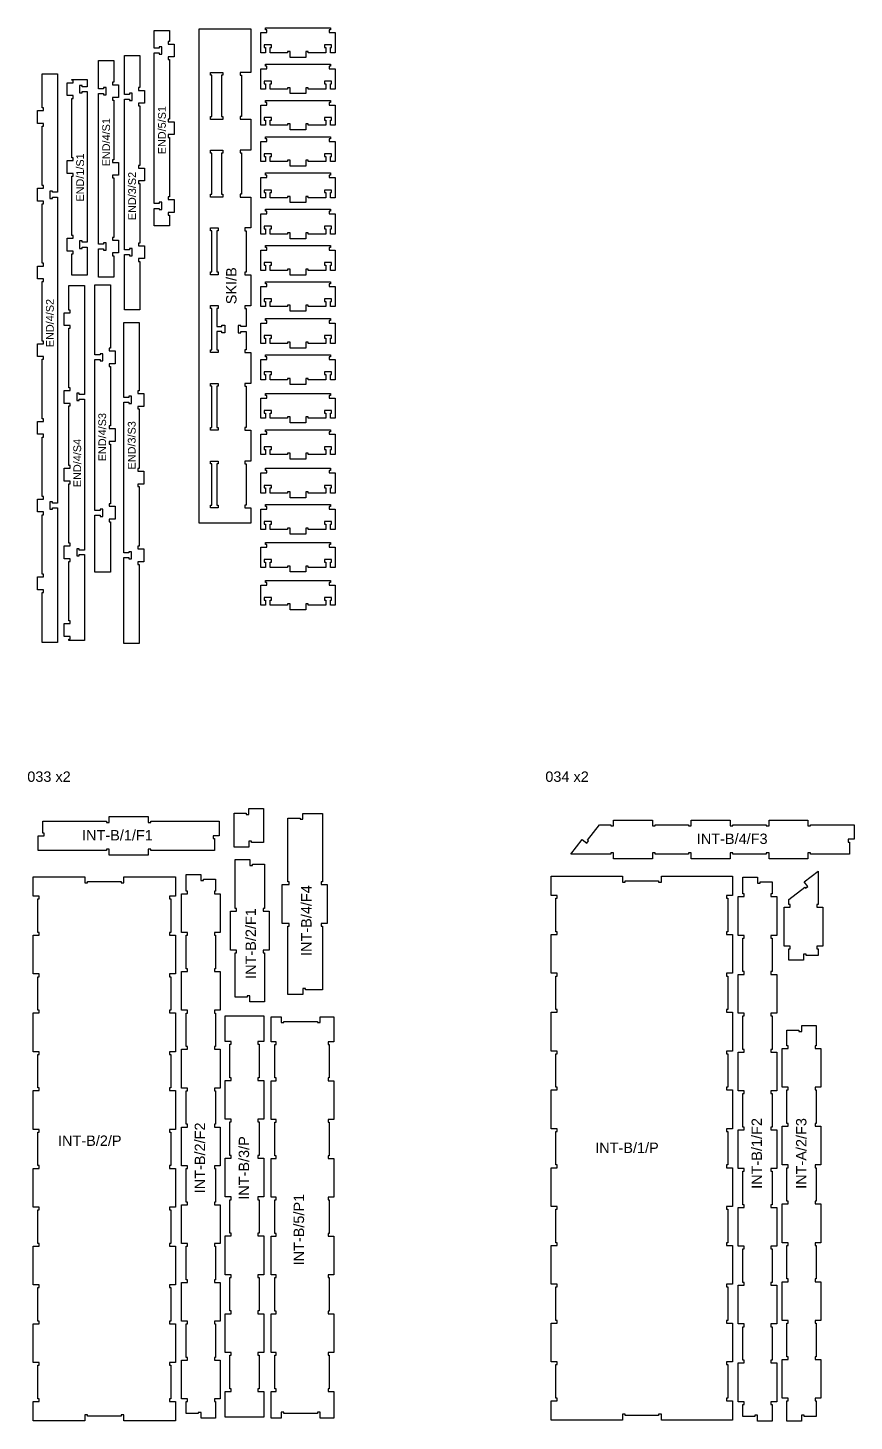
# Model space of a CAD drawing. Header units: millimetres. Extents: x -4719 to 10560, y -11118 to 9307.
# Drawn here: x 7354 to 10544, y -8094 to -2715 of the extents above; entities that cross this region are included whole.
import ezdxf

# ---------------------------------------------------------------- set-up
doc = ezdxf.new("R2010")
doc.units = ezdxf.units.MM
doc.header["$MEASUREMENT"] = 0
for name, color, linetype, true_color in [('0_SHEET_BIRCHPLY_2440X1220', 1, 'Continuous', 0xff0000), ('1_ANYTOOL_1MMDEEP_INSIDE', 2, 'Continuous', 0xffff00), ('3_ANYTOOL_CUTTHROUGH_INSID', 4, 'Continuous', 0x00ffff), ('6_ANYTOOL_CUTTHROUGH_OUTSI', 5, 'Continuous', 0x0000ff)]:
    doc.layers.add(name, color=color, linetype=linetype, true_color=true_color)
doc.styles.add('textstyle159', font='standard')
doc.styles.add('textstyle160', font='standard')
doc.styles.add('textstyle161', font='standard')
doc.styles.add('textstyle162', font='standard')
doc.styles.add('textstyle163', font='standard')
doc.styles.add('textstyle164', font='standard')
doc.styles.add('textstyle165', font='standard')
doc.styles.add('textstyle166', font='standard')
doc.styles.add('textstyle167', font='standard')
doc.styles.add('textstyle190', font='standard')
doc.styles.add('textstyle191', font='standard')
doc.styles.add('textstyle192', font='standard')
doc.styles.add('textstyle193', font='standard')
doc.styles.add('textstyle194', font='standard')
doc.styles.add('textstyle195', font='standard')
doc.styles.add('textstyle196', font='standard')
doc.styles.add('textstyle197', font='standard')
doc.styles.add('textstyle198', font='standard')
doc.styles.add('textstyle199', font='standard')
doc.styles.add('textstyle200', font='standard')
doc.styles.add('textstyle58', font='standard')
doc.styles.add('textstyle59', font='standard')

msp = doc.modelspace()

# ---------------------------------------------------------------- linework, layer by layer
at = {"layer": '3_ANYTOOL_CUTTHROUGH_INSID'}
for points in [[(8059.6, -3068.6), (8059.6, -3057.6), (8064.6, -3057.6), (8064.6, -2898.6), (8059.6, -2898.6), (8059.6, -2887.6), (8106.6, -2887.6), (8106.6, -2898.6), (8101.6, -2898.6), (8101.6, -3057.6), (8106.6, -3057.6), (8106.6, -3068.6)], [(8059.6, -3368.6), (8059.6, -3357.6), (8064.6, -3357.6), (8064.6, -3198.6), (8059.6, -3198.6), (8059.6, -3187.6), (8106.6, -3187.6), (8106.6, -3198.6), (8101.6, -3198.6), (8101.6, -3357.6), (8106.6, -3357.6), (8106.6, -3368.6)], [(8059.6, -3668.6), (8059.6, -3657.6), (8064.6, -3657.6), (8064.6, -3498.6), (8059.6, -3498.6), (8059.6, -3487.6), (8088.6, -3487.6), (8088.6, -3498.6), (8083.6, -3498.6), (8083.6, -3657.6), (8088.6, -3657.6), (8088.6, -3668.6)], [(8059.6, -3798.6), (8059.6, -3787.6), (8088.6, -3787.6), (8088.6, -3798.6), (8083.6, -3798.6), (8083.6, -3868.6), (8103.6, -3868.6), (8103.6, -3863.6), (8114.6, -3863.6), (8114.6, -3892.6), (8103.6, -3892.6), (8103.6, -3887.6), (8083.6, -3887.6), (8083.6, -3957.6), (8088.6, -3957.6), (8088.6, -3968.6), (8059.6, -3968.6), (8059.6, -3957.6), (8064.6, -3957.6), (8064.6, -3798.6)], [(8059.6, -4087.6), (8088.6, -4087.6), (8088.6, -4098.6), (8083.6, -4098.6), (8083.6, -4257.6), (8088.6, -4257.6), (8088.6, -4268.6), (8059.6, -4268.6), (8059.6, -4257.6), (8064.6, -4257.6), (8064.6, -4098.6), (8059.6, -4098.6)], [(8059.6, -4387.6), (8088.6, -4387.6), (8088.6, -4398.6), (8083.6, -4398.6), (8083.6, -4557.6), (8088.6, -4557.6), (8088.6, -4568.6), (8059.6, -4568.6), (8059.6, -4557.6), (8064.6, -4557.6), (8064.6, -4398.6), (8059.6, -4398.6)]]:
    msp.add_lwpolyline(points, close=True, dxfattribs=at)
at = {"layer": '6_ANYTOOL_CUTTHROUGH_OUTSI'}
for points in [[(7841.9, -3480.2), (7841.9, -3412.1), (7861.4, -3412.1), (7861.4, -3417.1), (7871.9, -3417.1), (7871.9, -3388.6), (7861.4, -3388.6), (7861.4, -3393.6), (7841.9, -3393.6), (7841.9, -2812.1), (7861.4, -2812.1), (7861.4, -2817.1), (7871.9, -2817.1), (7871.9, -2788.6), (7861.4, -2788.6), (7861.4, -2793.6), (7841.9, -2793.6), (7841.9, -2725.4), (7901.4, -2725.4), (7901.4, -2767.6), (7896.4, -2767.6), (7896.4, -2778.1), (7919.4, -2778.1), (7919.4, -2827.6), (7896.4, -2827.6), (7896.4, -2838.1), (7901.4, -2838.1), (7901.4, -3067.6), (7896.4, -3067.6), (7896.4, -3078.1), (7919.4, -3078.1), (7919.4, -3127.6), (7896.4, -3127.6), (7896.4, -3138.1), (7901.4, -3138.1), (7901.4, -3367.6), (7896.4, -3367.6), (7896.4, -3378.1), (7919.4, -3378.1), (7919.4, -3427.6), (7896.4, -3427.6), (7896.4, -3438.1), (7901.4, -3438.1), (7901.4, -3480.2)], [(8015.4, -2719.3), (8214.9, -2719.3), (8214.9, -2887.8), (8173.9, -2887.8), (8173.9, -2898.3), (8178.9, -2898.3), (8178.9, -3057.8), (8173.9, -3057.8), (8173.9, -3068.3), (8214.9, -3068.3), (8214.9, -3187.8), (8173.9, -3187.8), (8173.9, -3198.3), (8178.9, -3198.3), (8178.9, -3357.8), (8173.9, -3357.8), (8173.9, -3368.3), (8214.9, -3368.3), (8214.9, -3487.8), (8191.9, -3487.8), (8191.9, -3498.3), (8196.9, -3498.3), (8196.9, -3657.8), (8191.9, -3657.8), (8191.9, -3668.3), (8214.9, -3668.3), (8214.9, -3787.8), (8191.9, -3787.8), (8191.9, -3798.3), (8196.9, -3798.3), (8196.9, -3868.8), (8176.4, -3868.8), (8176.4, -3863.8), (8165.9, -3863.8), (8165.9, -3892.3), (8176.4, -3892.3), (8176.4, -3887.3), (8196.9, -3887.3), (8196.9, -3957.8), (8191.9, -3957.8), (8191.9, -3968.3), (8214.9, -3968.3), (8214.9, -4087.8), (8191.9, -4087.8), (8191.9, -4098.3), (8196.9, -4098.3), (8196.9, -4257.8), (8191.9, -4257.8), (8191.9, -4268.3), (8214.9, -4268.3), (8214.9, -4387.8), (8191.9, -4387.8), (8191.9, -4398.3), (8196.9, -4398.3), (8196.9, -4557.8), (8191.9, -4557.8), (8191.9, -4568.3), (8214.9, -4568.3), (8214.9, -4627.8), (8015.4, -4627.8)], [(8253.9, -2811.4), (8253.9, -2733.4), (8276.9, -2733.4), (8276.9, -2723.4), (8271.9, -2723.4), (8271.9, -2715.4), (8521.9, -2715.4), (8521.9, -2723.4), (8516.9, -2723.4), (8516.9, -2733.4), (8539.9, -2733.4), (8539.9, -2811.4), (8521.9, -2811.4), (8521.9, -2791.4), (8526.9, -2791.4), (8526.9, -2781.4), (8498.9, -2781.4), (8498.9, -2791.4), (8503.9, -2791.4), (8503.9, -2811.4), (8436.9, -2811.4), (8436.9, -2806.4), (8426.9, -2806.4), (8426.9, -2829.4), (8366.9, -2829.4), (8366.9, -2806.4), (8356.9, -2806.4), (8356.9, -2811.4), (8289.9, -2811.4), (8289.9, -2791.4), (8294.9, -2791.4), (8294.9, -2781.4), (8266.9, -2781.4), (8266.9, -2791.4), (8271.9, -2791.4), (8271.9, -2811.4)], [(7686, -3677.2), (7626.5, -3677.2), (7626.5, -3568.9), (7646, -3568.9), (7646, -3573.9), (7656.5, -3573.9), (7656.5, -3545.4), (7646, -3545.4), (7646, -3550.4), (7626.5, -3550.4), (7626.5, -2968.9), (7646, -2968.9), (7646, -2973.9), (7656.5, -2973.9), (7656.5, -2945.4), (7646, -2945.4), (7646, -2950.4), (7626.5, -2950.4), (7626.5, -2842), (7686, -2842), (7686, -2924.4), (7681, -2924.4), (7681, -2934.9), (7704, -2934.9), (7704, -2984.4), (7681, -2984.4), (7681, -2994.9), (7686, -2994.9), (7686, -3224.4), (7681, -3224.4), (7681, -3234.9), (7704, -3234.9), (7704, -3284.4), (7681, -3284.4), (7681, -3294.9), (7686, -3294.9), (7686, -3524.4), (7681, -3524.4), (7681, -3534.9), (7704, -3534.9), (7704, -3584.4), (7681, -3584.4), (7681, -3594.9), (7686, -3594.9)], [(7786.2, -3803.2), (7726.7, -3803.2), (7726.7, -3590.7), (7746.2, -3590.7), (7746.2, -3595.7), (7756.7, -3595.7), (7756.7, -3567.2), (7746.2, -3567.2), (7746.2, -3572.2), (7726.7, -3572.2), (7726.7, -2990.7), (7746.2, -2990.7), (7746.2, -2995.7), (7756.7, -2995.7), (7756.7, -2967.2), (7746.2, -2967.2), (7746.2, -2972.2), (7726.7, -2972.2), (7726.7, -2821.8), (7786.2, -2821.8), (7786.2, -2946.2), (7781.2, -2946.2), (7781.2, -2956.7), (7804.2, -2956.7), (7804.2, -3006.2), (7781.2, -3006.2), (7781.2, -3016.7), (7786.2, -3016.7), (7786.2, -3246.2), (7781.2, -3246.2), (7781.2, -3256.7), (7804.2, -3256.7), (7804.2, -3306.2), (7781.2, -3306.2), (7781.2, -3316.7), (7786.2, -3316.7), (7786.2, -3546.2), (7781.2, -3546.2), (7781.2, -3556.7), (7804.2, -3556.7), (7804.2, -3606.2), (7781.2, -3606.2), (7781.2, -3616.7), (7786.2, -3616.7)], [(7468.4, -4550.2), (7448.9, -4550.2), (7448.9, -4545.2), (7438.4, -4545.2), (7438.4, -4573.7), (7448.9, -4573.7), (7448.9, -4568.7), (7468.4, -4568.7), (7468.4, -5088.2), (7408.9, -5088.2), (7408.9, -4894.7), (7413.9, -4894.7), (7413.9, -4884.2), (7390.9, -4884.2), (7390.9, -4834.7), (7413.9, -4834.7), (7413.9, -4824.2), (7408.9, -4824.2), (7408.9, -4594.7), (7413.9, -4594.7), (7413.9, -4584.2), (7390.9, -4584.2), (7390.9, -4534.7), (7413.9, -4534.7), (7413.9, -4524.2), (7408.9, -4524.2), (7408.9, -4294.7), (7413.9, -4294.7), (7413.9, -4284.2), (7390.9, -4284.2), (7390.9, -4234.7), (7413.9, -4234.7), (7413.9, -4224.2), (7408.9, -4224.2), (7408.9, -3994.7), (7413.9, -3994.7), (7413.9, -3984.2), (7390.9, -3984.2), (7390.9, -3934.7), (7413.9, -3934.7), (7413.9, -3924.2), (7408.9, -3924.2), (7408.9, -3694.7), (7413.9, -3694.7), (7413.9, -3684.2), (7390.9, -3684.2), (7390.9, -3634.7), (7413.9, -3634.7), (7413.9, -3624.2), (7408.9, -3624.2), (7408.9, -3394.7), (7413.9, -3394.7), (7413.9, -3384.2), (7390.9, -3384.2), (7390.9, -3334.7), (7413.9, -3334.7), (7413.9, -3324.2), (7408.9, -3324.2), (7408.9, -3094.7), (7413.9, -3094.7), (7413.9, -3084.2), (7390.9, -3084.2), (7390.9, -3034.7), (7413.9, -3034.7), (7413.9, -3024.2), (7408.9, -3024.2), (7408.9, -2892.9), (7468.4, -2892.9), (7468.4, -3350.2), (7448.9, -3350.2), (7448.9, -3345.2), (7438.4, -3345.2), (7438.4, -3373.7), (7448.9, -3373.7), (7448.9, -3368.7), (7468.4, -3368.7)], [(8253.9, -2951.4), (8253.9, -2873.4), (8276.9, -2873.4), (8276.9, -2863.4), (8271.9, -2863.4), (8271.9, -2855.4), (8521.9, -2855.4), (8521.9, -2863.4), (8516.9, -2863.4), (8516.9, -2873.4), (8539.9, -2873.4), (8539.9, -2951.4), (8521.9, -2951.4), (8521.9, -2931.4), (8526.9, -2931.4), (8526.9, -2921.4), (8498.9, -2921.4), (8498.9, -2931.4), (8503.9, -2931.4), (8503.9, -2951.4), (8436.9, -2951.4), (8436.9, -2946.4), (8426.9, -2946.4), (8426.9, -2969.4), (8366.9, -2969.4), (8366.9, -2946.4), (8356.9, -2946.4), (8356.9, -2951.4), (8289.9, -2951.4), (8289.9, -2931.4), (8294.9, -2931.4), (8294.9, -2921.4), (8266.9, -2921.4), (8266.9, -2931.4), (8271.9, -2931.4), (8271.9, -2951.4)], [(7583.7, -3669.9), (7524.2, -3669.9), (7524.2, -3587.5), (7529.2, -3587.5), (7529.2, -3577), (7506.2, -3577), (7506.2, -3527.5), (7529.2, -3527.5), (7529.2, -3517), (7524.2, -3517), (7524.2, -3287.5), (7529.2, -3287.5), (7529.2, -3277), (7506.2, -3277), (7506.2, -3227.5), (7529.2, -3227.5), (7529.2, -3217), (7524.2, -3217), (7524.2, -2987.5), (7529.2, -2987.5), (7529.2, -2977), (7506.2, -2977), (7506.2, -2927.5), (7529.2, -2927.5), (7529.2, -2917), (7524.2, -2917), (7524.2, -2915.1), (7583.7, -2915.1), (7583.7, -2943), (7564.2, -2943), (7564.2, -2938), (7553.7, -2938), (7553.7, -2966.5), (7564.2, -2966.5), (7564.2, -2961.5), (7583.7, -2961.5), (7583.7, -3543), (7564.2, -3543), (7564.2, -3538), (7553.7, -3538), (7553.7, -3566.5), (7564.2, -3566.5), (7564.2, -3561.5), (7583.7, -3561.5)], [(8253.9, -3091.4), (8253.9, -3013.4), (8276.9, -3013.4), (8276.9, -3003.4), (8271.9, -3003.4), (8271.9, -2995.4), (8521.9, -2995.4), (8521.9, -3003.4), (8516.9, -3003.4), (8516.9, -3013.4), (8539.9, -3013.4), (8539.9, -3091.4), (8521.9, -3091.4), (8521.9, -3071.4), (8526.9, -3071.4), (8526.9, -3061.4), (8498.9, -3061.4), (8498.9, -3071.4), (8503.9, -3071.4), (8503.9, -3091.4), (8436.9, -3091.4), (8436.9, -3086.4), (8426.9, -3086.4), (8426.9, -3109.4), (8366.9, -3109.4), (8366.9, -3086.4), (8356.9, -3086.4), (8356.9, -3091.4), (8289.9, -3091.4), (8289.9, -3071.4), (8294.9, -3071.4), (8294.9, -3061.4), (8266.9, -3061.4), (8266.9, -3071.4), (8271.9, -3071.4), (8271.9, -3091.4)], [(8253.9, -3231.4), (8253.9, -3153.4), (8276.9, -3153.4), (8276.9, -3143.4), (8271.9, -3143.4), (8271.9, -3135.4), (8521.9, -3135.4), (8521.9, -3143.4), (8516.9, -3143.4), (8516.9, -3153.4), (8539.9, -3153.4), (8539.9, -3231.4), (8521.9, -3231.4), (8521.9, -3211.4), (8526.9, -3211.4), (8526.9, -3201.4), (8498.9, -3201.4), (8498.9, -3211.4), (8503.9, -3211.4), (8503.9, -3231.4), (8436.9, -3231.4), (8436.9, -3226.4), (8426.9, -3226.4), (8426.9, -3249.4), (8366.9, -3249.4), (8366.9, -3226.4), (8356.9, -3226.4), (8356.9, -3231.4), (8289.9, -3231.4), (8289.9, -3211.4), (8294.9, -3211.4), (8294.9, -3201.4), (8266.9, -3201.4), (8266.9, -3211.4), (8271.9, -3211.4), (8271.9, -3231.4)], [(8253.9, -3371.4), (8253.9, -3293.4), (8276.9, -3293.4), (8276.9, -3283.4), (8271.9, -3283.4), (8271.9, -3275.4), (8521.9, -3275.4), (8521.9, -3283.4), (8516.9, -3283.4), (8516.9, -3293.4), (8539.9, -3293.4), (8539.9, -3371.4), (8521.9, -3371.4), (8521.9, -3351.4), (8526.9, -3351.4), (8526.9, -3341.4), (8498.9, -3341.4), (8498.9, -3351.4), (8503.9, -3351.4), (8503.9, -3371.4), (8436.9, -3371.4), (8436.9, -3366.4), (8426.9, -3366.4), (8426.9, -3389.4), (8366.9, -3389.4), (8366.9, -3366.4), (8356.9, -3366.4), (8356.9, -3371.4), (8289.9, -3371.4), (8289.9, -3351.4), (8294.9, -3351.4), (8294.9, -3341.4), (8266.9, -3341.4), (8266.9, -3351.4), (8271.9, -3351.4), (8271.9, -3371.4)], [(8253.9, -3511.4), (8253.9, -3433.4), (8276.9, -3433.4), (8276.9, -3423.4), (8271.9, -3423.4), (8271.9, -3415.4), (8521.9, -3415.4), (8521.9, -3423.4), (8516.9, -3423.4), (8516.9, -3433.4), (8539.9, -3433.4), (8539.9, -3511.4), (8521.9, -3511.4), (8521.9, -3491.4), (8526.9, -3491.4), (8526.9, -3481.4), (8498.9, -3481.4), (8498.9, -3491.4), (8503.9, -3491.4), (8503.9, -3511.4), (8436.9, -3511.4), (8436.9, -3506.4), (8426.9, -3506.4), (8426.9, -3529.4), (8366.9, -3529.4), (8366.9, -3506.4), (8356.9, -3506.4), (8356.9, -3511.4), (8289.9, -3511.4), (8289.9, -3491.4), (8294.9, -3491.4), (8294.9, -3481.4), (8266.9, -3481.4), (8266.9, -3491.4), (8271.9, -3491.4), (8271.9, -3511.4)], [(8253.9, -3651.4), (8253.9, -3573.4), (8276.9, -3573.4), (8276.9, -3563.4), (8271.9, -3563.4), (8271.9, -3555.4), (8521.9, -3555.4), (8521.9, -3563.4), (8516.9, -3563.4), (8516.9, -3573.4), (8539.9, -3573.4), (8539.9, -3651.4), (8521.9, -3651.4), (8521.9, -3631.4), (8526.9, -3631.4), (8526.9, -3621.4), (8498.9, -3621.4), (8498.9, -3631.4), (8503.9, -3631.4), (8503.9, -3651.4), (8436.9, -3651.4), (8436.9, -3646.4), (8426.9, -3646.4), (8426.9, -3669.4), (8366.9, -3669.4), (8366.9, -3646.4), (8356.9, -3646.4), (8356.9, -3651.4), (8289.9, -3651.4), (8289.9, -3631.4), (8294.9, -3631.4), (8294.9, -3621.4), (8266.9, -3621.4), (8266.9, -3631.4), (8271.9, -3631.4), (8271.9, -3651.4)], [(7572.6, -4130.9), (7552.6, -4130.9), (7552.6, -4125.9), (7542.6, -4125.9), (7542.6, -4153.9), (7552.6, -4153.9), (7552.6, -4148.9), (7572.6, -4148.9), (7572.6, -4730.9), (7552.6, -4730.9), (7552.6, -4725.9), (7542.6, -4725.9), (7542.6, -4753.9), (7552.6, -4753.9), (7552.6, -4748.9), (7572.6, -4748.9), (7572.6, -5080), (7512.6, -5080), (7512.6, -5074.9), (7517.6, -5074.9), (7517.6, -5064.9), (7494.6, -5064.9), (7494.6, -5014.9), (7517.6, -5014.9), (7517.6, -5004.9), (7512.6, -5004.9), (7512.6, -4774.9), (7517.6, -4774.9), (7517.6, -4764.9), (7494.6, -4764.9), (7494.6, -4714.9), (7517.6, -4714.9), (7517.6, -4704.9), (7512.6, -4704.9), (7512.6, -4474.9), (7517.6, -4474.9), (7517.6, -4464.9), (7494.6, -4464.9), (7494.6, -4414.9), (7517.6, -4414.9), (7517.6, -4404.9), (7512.6, -4404.9), (7512.6, -4174.9), (7517.6, -4174.9), (7517.6, -4164.9), (7494.6, -4164.9), (7494.6, -4114.9), (7517.6, -4114.9), (7517.6, -4104.9), (7512.6, -4104.9), (7512.6, -3874.9), (7517.6, -3874.9), (7517.6, -3864.9), (7494.6, -3864.9), (7494.6, -3814.9), (7517.6, -3814.9), (7517.6, -3804.9), (7512.6, -3804.9), (7512.6, -3709.4), (7572.6, -3709.4)], [(7673.3, -3952.1), (7668.3, -3952.1), (7668.3, -3962.1), (7691.3, -3962.1), (7691.3, -4012.1), (7668.3, -4012.1), (7668.3, -4022.1), (7673.3, -4022.1), (7673.3, -4252.1), (7668.3, -4252.1), (7668.3, -4262.1), (7691.3, -4262.1), (7691.3, -4312.1), (7668.3, -4312.1), (7668.3, -4322.1), (7673.3, -4322.1), (7673.3, -4552.1), (7668.3, -4552.1), (7668.3, -4562.1), (7691.3, -4562.1), (7691.3, -4612.1), (7668.3, -4612.1), (7668.3, -4622.1), (7673.3, -4622.1), (7673.3, -4816.1), (7613.3, -4816.1), (7613.3, -4596.1), (7633.3, -4596.1), (7633.3, -4601.1), (7643.3, -4601.1), (7643.3, -4573.1), (7633.3, -4573.1), (7633.3, -4578.1), (7613.3, -4578.1), (7613.3, -3996.1), (7633.3, -3996.1), (7633.3, -4001.1), (7643.3, -4001.1), (7643.3, -3973.1), (7633.3, -3973.1), (7633.3, -3978.1), (7613.3, -3978.1), (7613.3, -3706.7), (7673.3, -3706.7)], [(8253.9, -3791.4), (8253.9, -3713.4), (8276.9, -3713.4), (8276.9, -3703.4), (8271.9, -3703.4), (8271.9, -3695.4), (8521.9, -3695.4), (8521.9, -3703.4), (8516.9, -3703.4), (8516.9, -3713.4), (8539.9, -3713.4), (8539.9, -3791.4), (8521.9, -3791.4), (8521.9, -3771.4), (8526.9, -3771.4), (8526.9, -3761.4), (8498.9, -3761.4), (8498.9, -3771.4), (8503.9, -3771.4), (8503.9, -3791.4), (8436.9, -3791.4), (8436.9, -3786.4), (8426.9, -3786.4), (8426.9, -3809.4), (8366.9, -3809.4), (8366.9, -3786.4), (8356.9, -3786.4), (8356.9, -3791.4), (8289.9, -3791.4), (8289.9, -3771.4), (8294.9, -3771.4), (8294.9, -3761.4), (8266.9, -3761.4), (8266.9, -3771.4), (8271.9, -3771.4), (8271.9, -3791.4)], [(7784, -3852.9), (7784, -4116.4), (7779, -4116.4), (7779, -4126.4), (7802, -4126.4), (7802, -4176.4), (7779, -4176.4), (7779, -4186.4), (7784, -4186.4), (7784, -4416.4), (7779, -4416.4), (7779, -4426.4), (7802, -4426.4), (7802, -4476.4), (7779, -4476.4), (7779, -4486.4), (7784, -4486.4), (7784, -4716.4), (7779, -4716.4), (7779, -4726.4), (7802, -4726.4), (7802, -4776.4), (7779, -4776.4), (7779, -4786.4), (7784, -4786.4), (7784, -5091.6), (7724, -5091.6), (7724, -4760.4), (7744, -4760.4), (7744, -4765.4), (7754, -4765.4), (7754, -4737.4), (7744, -4737.4), (7744, -4742.4), (7724, -4742.4), (7724, -4160.4), (7744, -4160.4), (7744, -4165.4), (7754, -4165.4), (7754, -4137.4), (7744, -4137.4), (7744, -4142.4), (7724, -4142.4), (7724, -3852.9)], [(8253.9, -3855.4), (8276.9, -3855.4), (8276.9, -3845.4), (8271.9, -3845.4), (8271.9, -3837.4), (8521.9, -3837.4), (8521.9, -3845.4), (8516.9, -3845.4), (8516.9, -3855.4), (8539.9, -3855.4), (8539.9, -3933.4), (8521.9, -3933.4), (8521.9, -3913.4), (8526.9, -3913.4), (8526.9, -3903.4), (8498.9, -3903.4), (8498.9, -3913.4), (8503.9, -3913.4), (8503.9, -3933.4), (8436.9, -3933.4), (8436.9, -3928.4), (8426.9, -3928.4), (8426.9, -3951.4), (8366.9, -3951.4), (8366.9, -3928.4), (8356.9, -3928.4), (8356.9, -3933.4), (8289.9, -3933.4), (8289.9, -3913.4), (8294.9, -3913.4), (8294.9, -3903.4), (8266.9, -3903.4), (8266.9, -3913.4), (8271.9, -3913.4), (8271.9, -3933.4), (8253.9, -3933.4)], [(8253.9, -3995.4), (8276.9, -3995.4), (8276.9, -3985.4), (8271.9, -3985.4), (8271.9, -3977.4), (8521.9, -3977.4), (8521.9, -3985.4), (8516.9, -3985.4), (8516.9, -3995.4), (8539.9, -3995.4), (8539.9, -4073.4), (8521.9, -4073.4), (8521.9, -4053.4), (8526.9, -4053.4), (8526.9, -4043.4), (8498.9, -4043.4), (8498.9, -4053.4), (8503.9, -4053.4), (8503.9, -4073.4), (8436.9, -4073.4), (8436.9, -4068.4), (8426.9, -4068.4), (8426.9, -4091.4), (8366.9, -4091.4), (8366.9, -4068.4), (8356.9, -4068.4), (8356.9, -4073.4), (8289.9, -4073.4), (8289.9, -4053.4), (8294.9, -4053.4), (8294.9, -4043.4), (8266.9, -4043.4), (8266.9, -4053.4), (8271.9, -4053.4), (8271.9, -4073.4), (8253.9, -4073.4)], [(8253.9, -4144.4), (8276.9, -4144.4), (8276.9, -4134.4), (8271.9, -4134.4), (8271.9, -4126.4), (8521.9, -4126.4), (8521.9, -4134.4), (8516.9, -4134.4), (8516.9, -4144.4), (8539.9, -4144.4), (8539.9, -4222.4), (8521.9, -4222.4), (8521.9, -4202.4), (8526.9, -4202.4), (8526.9, -4192.4), (8498.9, -4192.4), (8498.9, -4202.4), (8503.9, -4202.4), (8503.9, -4222.4), (8436.9, -4222.4), (8436.9, -4217.4), (8426.9, -4217.4), (8426.9, -4240.4), (8366.9, -4240.4), (8366.9, -4217.4), (8356.9, -4217.4), (8356.9, -4222.4), (8289.9, -4222.4), (8289.9, -4202.4), (8294.9, -4202.4), (8294.9, -4192.4), (8266.9, -4192.4), (8266.9, -4202.4), (8271.9, -4202.4), (8271.9, -4222.4), (8253.9, -4222.4)], [(8271.9, -4266.4), (8521.9, -4266.4), (8521.9, -4274.4), (8516.9, -4274.4), (8516.9, -4284.4), (8539.9, -4284.4), (8539.9, -4362.4), (8521.9, -4362.4), (8521.9, -4342.4), (8526.9, -4342.4), (8526.9, -4332.4), (8498.9, -4332.4), (8498.9, -4342.4), (8503.9, -4342.4), (8503.9, -4362.4), (8436.9, -4362.4), (8436.9, -4357.4), (8426.9, -4357.4), (8426.9, -4380.4), (8366.9, -4380.4), (8366.9, -4357.4), (8356.9, -4357.4), (8356.9, -4362.4), (8289.9, -4362.4), (8289.9, -4342.4), (8294.9, -4342.4), (8294.9, -4332.4), (8266.9, -4332.4), (8266.9, -4342.4), (8271.9, -4342.4), (8271.9, -4362.4), (8253.9, -4362.4), (8253.9, -4284.4), (8276.9, -4284.4), (8276.9, -4274.4), (8271.9, -4274.4)], [(8271.9, -4415.4), (8521.9, -4415.4), (8521.9, -4423.4), (8516.9, -4423.4), (8516.9, -4433.4), (8539.9, -4433.4), (8539.9, -4511.4), (8521.9, -4511.4), (8521.9, -4491.4), (8526.9, -4491.4), (8526.9, -4481.4), (8498.9, -4481.4), (8498.9, -4491.4), (8503.9, -4491.4), (8503.9, -4511.4), (8436.9, -4511.4), (8436.9, -4506.4), (8426.9, -4506.4), (8426.9, -4529.4), (8366.9, -4529.4), (8366.9, -4506.4), (8356.9, -4506.4), (8356.9, -4511.4), (8289.9, -4511.4), (8289.9, -4491.4), (8294.9, -4491.4), (8294.9, -4481.4), (8266.9, -4481.4), (8266.9, -4491.4), (8271.9, -4491.4), (8271.9, -4511.4), (8253.9, -4511.4), (8253.9, -4433.4), (8276.9, -4433.4), (8276.9, -4423.4), (8271.9, -4423.4)], [(8271.9, -4555.4), (8521.9, -4555.4), (8521.9, -4563.4), (8516.9, -4563.4), (8516.9, -4573.4), (8539.9, -4573.4), (8539.9, -4651.4), (8521.9, -4651.4), (8521.9, -4631.4), (8526.9, -4631.4), (8526.9, -4621.4), (8498.9, -4621.4), (8498.9, -4631.4), (8503.9, -4631.4), (8503.9, -4651.4), (8436.9, -4651.4), (8436.9, -4646.4), (8426.9, -4646.4), (8426.9, -4669.4), (8366.9, -4669.4), (8366.9, -4646.4), (8356.9, -4646.4), (8356.9, -4651.4), (8289.9, -4651.4), (8289.9, -4631.4), (8294.9, -4631.4), (8294.9, -4621.4), (8266.9, -4621.4), (8266.9, -4631.4), (8271.9, -4631.4), (8271.9, -4651.4), (8253.9, -4651.4), (8253.9, -4573.4), (8276.9, -4573.4), (8276.9, -4563.4), (8271.9, -4563.4)], [(8271.9, -4701.9), (8521.9, -4701.9), (8521.9, -4709.9), (8516.9, -4709.9), (8516.9, -4719.9), (8539.9, -4719.9), (8539.9, -4797.8), (8521.9, -4797.8), (8521.9, -4777.8), (8526.9, -4777.8), (8526.9, -4767.8), (8498.9, -4767.8), (8498.9, -4777.8), (8503.9, -4777.8), (8503.9, -4797.8), (8436.9, -4797.8), (8436.9, -4792.8), (8426.9, -4792.8), (8426.9, -4815.8), (8366.9, -4815.8), (8366.9, -4792.8), (8356.9, -4792.8), (8356.9, -4797.8), (8289.9, -4797.8), (8289.9, -4777.8), (8294.9, -4777.8), (8294.9, -4767.8), (8266.9, -4767.8), (8266.9, -4777.8), (8271.9, -4777.8), (8271.9, -4797.8), (8253.9, -4797.8), (8253.9, -4719.9), (8276.9, -4719.9), (8276.9, -4709.9), (8271.9, -4709.9)], [(8271.9, -4848.3), (8521.9, -4848.3), (8521.9, -4856.3), (8516.9, -4856.3), (8516.9, -4866.3), (8539.9, -4866.3), (8539.9, -4944.3), (8521.9, -4944.3), (8521.9, -4924.3), (8526.9, -4924.3), (8526.9, -4914.3), (8498.9, -4914.3), (8498.9, -4924.3), (8503.9, -4924.3), (8503.9, -4944.3), (8436.9, -4944.3), (8436.9, -4939.3), (8426.9, -4939.3), (8426.9, -4962.3), (8366.9, -4962.3), (8366.9, -4939.3), (8356.9, -4939.3), (8356.9, -4944.3), (8289.9, -4944.3), (8289.9, -4924.3), (8294.9, -4924.3), (8294.9, -4914.3), (8266.9, -4914.3), (8266.9, -4924.3), (8271.9, -4924.3), (8271.9, -4944.3), (8253.9, -4944.3), (8253.9, -4866.3), (8276.9, -4866.3), (8276.9, -4856.3), (8271.9, -4856.3)], [(8264.3, -5860.3), (8217.8, -5860.3), (8217.8, -5855.3), (8207.3, -5855.3), (8207.3, -5878.3), (8150.8, -5878.3), (8150.8, -5746.8), (8197.3, -5746.8), (8197.3, -5751.8), (8207.8, -5751.8), (8207.8, -5728.8), (8264.3, -5728.8)], [(8415.4, -6447), (8358.3, -6447), (8358.3, -6182.5), (8363.3, -6182.5), (8363.3, -6172), (8335.3, -6172), (8335.3, -6022.5), (8363.3, -6022.5), (8363.3, -6012), (8358.3, -6012), (8358.3, -5765.5), (8405.4, -5765.5), (8405.4, -5770.5), (8415.9, -5770.5), (8415.9, -5747.5), (8492, -5747.5), (8492, -6012), (8487, -6012), (8487, -6022.5), (8510, -6022.5), (8510, -6172), (8487, -6172), (8487, -6182.5), (8492, -6182.5), (8492, -6429), (8425.9, -6429), (8425.9, -6424), (8415.4, -6424)], [(8075, -5891), (7828.5, -5891), (7828.5, -5886), (7818, -5886), (7818, -5909), (7668.5, -5909), (7668.5, -5886), (7658, -5886), (7658, -5891), (7393.5, -5891), (7393.5, -5834.5), (7416.5, -5834.5), (7416.5, -5824), (7411.5, -5824), (7411.5, -5777.5), (7658, -5777.5), (7658, -5782.5), (7668.5, -5782.5), (7668.5, -5759.5), (7818, -5759.5), (7818, -5782.5), (7828.5, -5782.5), (7828.5, -5777.5), (8093, -5777.5), (8093, -5834), (8070, -5834), (8070, -5844.5), (8075, -5844.5)], [(10365, -5922.7), (10215.5, -5922.7), (10215.5, -5899.7), (10205, -5899.7), (10205, -5904.7), (10075.5, -5904.7), (10075.5, -5899.7), (10065, -5899.7), (10065, -5922.7), (9915.5, -5922.7), (9915.5, -5899.7), (9905, -5899.7), (9905, -5904.7), (9775.5, -5904.7), (9775.5, -5899.7), (9765, -5899.7), (9765, -5922.7), (9615.5, -5922.7), (9615.5, -5899.7), (9605, -5899.7), (9605, -5904.7), (9450.5, -5904.7), (9493.9, -5848.3), (9512.2, -5862.3), (9518.6, -5854), (9514.6, -5851), (9560.6, -5791.2), (9605, -5791.2), (9605, -5796.2), (9615.5, -5796.2), (9615.5, -5773.2), (9765, -5773.2), (9765, -5796.2), (9775.5, -5796.2), (9775.5, -5791.2), (9905, -5791.2), (9905, -5796.2), (9915.5, -5796.2), (9915.5, -5773.2), (10065, -5773.2), (10065, -5796.2), (10075.5, -5796.2), (10075.5, -5791.2), (10205, -5791.2), (10205, -5796.2), (10215.5, -5796.2), (10215.5, -5773.2), (10365, -5773.2), (10365, -5796.2), (10375.5, -5796.2), (10375.5, -5791.2), (10544.1, -5791.2), (10544.1, -5847.7), (10521.1, -5847.7), (10521.1, -5858.2), (10526.1, -5858.2), (10526.1, -5904.7), (10375.5, -5904.7), (10375.5, -5899.7), (10365, -5899.7)], [(8267.8, -6475), (8211.3, -6475), (8211.3, -6452), (8200.8, -6452), (8200.8, -6457), (8154.3, -6457), (8154.3, -6285.5), (8159.3, -6285.5), (8159.3, -6275), (8136.3, -6275), (8136.3, -6125.5), (8159.3, -6125.5), (8159.3, -6115), (8154.3, -6115), (8154.3, -5925.5), (8210.8, -5925.5), (8210.8, -5948.5), (8221.3, -5948.5), (8221.3, -5943.5), (8267.8, -5943.5), (8267.8, -6115), (8262.8, -6115), (8262.8, -6125.5), (8285.8, -6125.5), (8285.8, -6275), (8262.8, -6275), (8262.8, -6285.5), (8267.8, -6285.5)], [(7923.8, -6517.9), (7923.8, -6667.4), (7900.8, -6667.4), (7900.8, -6677.9), (7905.8, -6677.9), (7905.8, -6807.4), (7900.8, -6807.4), (7900.8, -6817.9), (7923.8, -6817.9), (7923.8, -6967.4), (7900.8, -6967.4), (7900.8, -6977.9), (7905.8, -6977.9), (7905.8, -7107.4), (7900.8, -7107.4), (7900.8, -7117.9), (7923.8, -7117.9), (7923.8, -7267.4), (7900.8, -7267.4), (7900.8, -7277.9), (7905.8, -7277.9), (7905.8, -7407.4), (7900.8, -7407.4), (7900.8, -7417.9), (7923.8, -7417.9), (7923.8, -7567.4), (7900.8, -7567.4), (7900.8, -7577.9), (7905.8, -7577.9), (7905.8, -7707.4), (7900.8, -7707.4), (7900.8, -7717.9), (7923.8, -7717.9), (7923.8, -7867.4), (7900.8, -7867.4), (7900.8, -7877.9), (7905.8, -7877.9), (7905.8, -8007.4), (7900.8, -8007.4), (7900.8, -8017.9), (7923.8, -8017.9), (7923.8, -8092.4), (7724.3, -8092.4), (7724.3, -8069.4), (7713.8, -8069.4), (7713.8, -8074.4), (7584.3, -8074.4), (7584.3, -8069.4), (7573.8, -8069.4), (7573.8, -8092.4), (7374.3, -8092.4), (7374.3, -8017.9), (7397.3, -8017.9), (7397.3, -8007.4), (7392.4, -8007.4), (7392.4, -7877.9), (7397.3, -7877.9), (7397.3, -7867.4), (7374.3, -7867.4), (7374.3, -7717.9), (7397.3, -7717.9), (7397.3, -7707.4), (7392.4, -7707.4), (7392.4, -7577.9), (7397.3, -7577.9), (7397.3, -7567.4), (7374.3, -7567.4), (7374.3, -7417.9), (7397.3, -7417.9), (7397.3, -7407.4), (7392.4, -7407.4), (7392.4, -7277.9), (7397.3, -7277.9), (7397.3, -7267.4), (7374.3, -7267.4), (7374.3, -7117.9), (7397.3, -7117.9), (7397.3, -7107.4), (7392.4, -7107.4), (7392.4, -6977.9), (7397.3, -6977.9), (7397.3, -6967.4), (7374.3, -6967.4), (7374.3, -6817.9), (7397.3, -6817.9), (7397.3, -6807.4), (7392.4, -6807.4), (7392.4, -6677.9), (7397.3, -6677.9), (7397.3, -6667.4), (7374.3, -6667.4), (7374.3, -6517.9), (7397.3, -6517.9), (7397.3, -6507.4), (7392.4, -6507.4), (7392.4, -6377.9), (7397.3, -6377.9), (7397.3, -6367.4), (7374.3, -6367.4), (7374.3, -6217.9), (7397.3, -6217.9), (7397.3, -6207.4), (7392.4, -6207.4), (7392.4, -6077.9), (7397.3, -6077.9), (7397.3, -6067.4), (7374.3, -6067.4), (7374.3, -5992.9), (7573.8, -5992.9), (7573.8, -6015.9), (7584.3, -6015.9), (7584.3, -6010.9), (7713.8, -6010.9), (7713.8, -6015.9), (7724.3, -6015.9), (7724.3, -5992.9), (7923.8, -5992.9), (7923.8, -6067.4), (7900.8, -6067.4), (7900.8, -6077.9), (7905.8, -6077.9), (7905.8, -6207.4), (7900.8, -6207.4), (7900.8, -6217.9), (7923.8, -6217.9), (7923.8, -6367.4), (7900.8, -6367.4), (7900.8, -6377.9), (7905.8, -6377.9), (7905.8, -6507.4), (7900.8, -6507.4), (7900.8, -6517.9)], [(8097.1, -6507.7), (8074.1, -6507.7), (8074.1, -6518.2), (8079.1, -6518.2), (8079.1, -6647.7), (8074.1, -6647.7), (8074.1, -6658.2), (8097.1, -6658.2), (8097.1, -6807.7), (8074.1, -6807.7), (8074.1, -6818.2), (8079.1, -6818.2), (8079.1, -6947.7), (8074.1, -6947.7), (8074.1, -6958.2), (8097.1, -6958.2), (8097.1, -7107.7), (8074.1, -7107.7), (8074.1, -7118.2), (8079.1, -7118.2), (8079.1, -7247.7), (8074.1, -7247.7), (8074.1, -7258.2), (8097.1, -7258.2), (8097.1, -7407.7), (8074.1, -7407.7), (8074.1, -7418.2), (8079.1, -7418.2), (8079.1, -7547.7), (8074.1, -7547.7), (8074.1, -7558.2), (8097.1, -7558.2), (8097.1, -7707.7), (8074.1, -7707.7), (8074.1, -7718.2), (8079.1, -7718.2), (8079.1, -7847.7), (8074.1, -7847.7), (8074.1, -7858.2), (8097.1, -7858.2), (8097.1, -8007.7), (8074.1, -8007.7), (8074.1, -8018.2), (8079.1, -8018.2), (8079.1, -8082.7), (8022.6, -8082.7), (8022.6, -8059.7), (8012.1, -8059.7), (8012.1, -8064.7), (7965.6, -8064.7), (7965.6, -8018.2), (7970.6, -8018.2), (7970.6, -8007.7), (7947.6, -8007.7), (7947.6, -7858.2), (7970.6, -7858.2), (7970.6, -7847.7), (7965.6, -7847.7), (7965.6, -7718.2), (7970.6, -7718.2), (7970.6, -7707.7), (7947.6, -7707.7), (7947.6, -7558.2), (7970.6, -7558.2), (7970.6, -7547.7), (7965.6, -7547.7), (7965.6, -7418.2), (7970.6, -7418.2), (7970.6, -7407.7), (7947.6, -7407.7), (7947.6, -7258.2), (7970.6, -7258.2), (7970.6, -7247.7), (7965.6, -7247.7), (7965.6, -7118.2), (7970.6, -7118.2), (7970.6, -7107.7), (7947.6, -7107.7), (7947.6, -6958.2), (7970.6, -6958.2), (7970.6, -6947.7), (7965.6, -6947.7), (7965.6, -6818.2), (7970.6, -6818.2), (7970.6, -6807.7), (7947.6, -6807.7), (7947.6, -6658.2), (7970.6, -6658.2), (7970.6, -6647.7), (7965.6, -6647.7), (7965.6, -6518.2), (7970.6, -6518.2), (7970.6, -6507.7), (7947.6, -6507.7), (7947.6, -6358.2), (7970.6, -6358.2), (7970.6, -6347.7), (7965.6, -6347.7), (7965.6, -6218.2), (7970.6, -6218.2), (7970.6, -6207.7), (7947.6, -6207.7), (7947.6, -6058.2), (7970.6, -6058.2), (7970.6, -6047.7), (7965.6, -6047.7), (7965.6, -5983.2), (8022.1, -5983.2), (8022.1, -6006.2), (8032.6, -6006.2), (8032.6, -6001.2), (8079.1, -6001.2), (8079.1, -6047.7), (8074.1, -6047.7), (8074.1, -6058.2), (8097.1, -6058.2), (8097.1, -6207.7), (8074.1, -6207.7), (8074.1, -6218.2), (8079.1, -6218.2), (8079.1, -6347.7), (8074.1, -6347.7), (8074.1, -6358.2), (8097.1, -6358.2)], [(10074.4, -6664.8), (10051.4, -6664.8), (10051.4, -6675.3), (10056.4, -6675.3), (10056.4, -6804.8), (10051.4, -6804.8), (10051.4, -6815.3), (10074.4, -6815.3), (10074.4, -6964.8), (10051.4, -6964.8), (10051.4, -6975.3), (10056.4, -6975.3), (10056.4, -7104.8), (10051.4, -7104.8), (10051.4, -7115.3), (10074.4, -7115.3), (10074.4, -7264.8), (10051.4, -7264.8), (10051.4, -7275.3), (10056.4, -7275.3), (10056.4, -7404.8), (10051.4, -7404.8), (10051.4, -7415.3), (10074.4, -7415.3), (10074.4, -7564.8), (10051.4, -7564.8), (10051.4, -7575.3), (10056.4, -7575.3), (10056.4, -7704.8), (10051.4, -7704.8), (10051.4, -7715.3), (10074.4, -7715.3), (10074.4, -7864.8), (10051.4, -7864.8), (10051.4, -7875.3), (10056.4, -7875.3), (10056.4, -8004.8), (10051.4, -8004.8), (10051.4, -8015.3), (10074.4, -8015.3), (10074.4, -8089.8), (9799.9, -8089.8), (9799.9, -8066.8), (9789.4, -8066.8), (9789.4, -8071.8), (9659.9, -8071.8), (9659.9, -8066.8), (9649.4, -8066.8), (9649.4, -8089.8), (9374.9, -8089.8), (9374.9, -8015.3), (9397.9, -8015.3), (9397.9, -8004.8), (9392.9, -8004.8), (9392.9, -7875.3), (9397.9, -7875.3), (9397.9, -7864.8), (9374.9, -7864.8), (9374.9, -7715.3), (9397.9, -7715.3), (9397.9, -7704.8), (9392.9, -7704.8), (9392.9, -7575.3), (9397.9, -7575.3), (9397.9, -7564.8), (9374.9, -7564.8), (9374.9, -7415.3), (9397.9, -7415.3), (9397.9, -7404.8), (9392.9, -7404.8), (9392.9, -7275.3), (9397.9, -7275.3), (9397.9, -7264.8), (9374.9, -7264.8), (9374.9, -7115.3), (9397.9, -7115.3), (9397.9, -7104.8), (9392.9, -7104.8), (9392.9, -6975.3), (9397.9, -6975.3), (9397.9, -6964.8), (9374.9, -6964.8), (9374.9, -6815.3), (9397.9, -6815.3), (9397.9, -6804.8), (9392.9, -6804.8), (9392.9, -6675.3), (9397.9, -6675.3), (9397.9, -6664.8), (9374.9, -6664.8), (9374.9, -6515.3), (9397.9, -6515.3), (9397.9, -6504.8), (9392.9, -6504.8), (9392.9, -6375.3), (9397.9, -6375.3), (9397.9, -6364.8), (9374.9, -6364.8), (9374.9, -6215.3), (9397.9, -6215.3), (9397.9, -6204.8), (9392.9, -6204.8), (9392.9, -6075.3), (9397.9, -6075.3), (9397.9, -6064.8), (9374.9, -6064.8), (9374.9, -5990.3), (9649.4, -5990.3), (9649.4, -6013.3), (9659.9, -6013.3), (9659.9, -6008.3), (9789.4, -6008.3), (9789.4, -6013.3), (9799.9, -6013.3), (9799.9, -5990.3), (10074.4, -5990.3), (10074.4, -6064.8), (10051.4, -6064.8), (10051.4, -6075.3), (10056.4, -6075.3), (10056.4, -6204.8), (10051.4, -6204.8), (10051.4, -6215.3), (10074.4, -6215.3), (10074.4, -6364.8), (10051.4, -6364.8), (10051.4, -6375.3), (10056.4, -6375.3), (10056.4, -6504.8), (10051.4, -6504.8), (10051.4, -6515.3), (10074.4, -6515.3)], [(10245.6, -6518.4), (10222.6, -6518.4), (10222.6, -6528.9), (10227.6, -6528.9), (10227.6, -6658.4), (10222.6, -6658.4), (10222.6, -6668.9), (10245.6, -6668.9), (10245.6, -6818.4), (10222.6, -6818.4), (10222.6, -6828.9), (10227.6, -6828.9), (10227.6, -6958.4), (10222.6, -6958.4), (10222.6, -6968.9), (10245.6, -6968.9), (10245.6, -7118.4), (10222.6, -7118.4), (10222.6, -7128.9), (10227.6, -7128.9), (10227.6, -7258.4), (10222.6, -7258.4), (10222.6, -7268.9), (10245.6, -7268.9), (10245.6, -7418.4), (10222.6, -7418.4), (10222.6, -7428.9), (10227.6, -7428.9), (10227.6, -7558.4), (10222.6, -7558.4), (10222.6, -7568.9), (10245.6, -7568.9), (10245.6, -7718.4), (10222.6, -7718.4), (10222.6, -7728.9), (10227.6, -7728.9), (10227.6, -7858.4), (10222.6, -7858.4), (10222.6, -7868.9), (10245.6, -7868.9), (10245.6, -8018.4), (10222.6, -8018.4), (10222.6, -8028.9), (10227.6, -8028.9), (10227.6, -8093.4), (10171.1, -8093.4), (10171.1, -8070.4), (10160.6, -8070.4), (10160.6, -8075.4), (10114.1, -8075.4), (10114.1, -8028.9), (10119.1, -8028.9), (10119.1, -8018.4), (10096.1, -8018.4), (10096.1, -7868.9), (10119.1, -7868.9), (10119.1, -7858.4), (10114.1, -7858.4), (10114.1, -7728.9), (10119.1, -7728.9), (10119.1, -7718.4), (10096.1, -7718.4), (10096.1, -7568.9), (10119.1, -7568.9), (10119.1, -7558.4), (10114.1, -7558.4), (10114.1, -7428.9), (10119.1, -7428.9), (10119.1, -7418.4), (10096.1, -7418.4), (10096.1, -7268.9), (10119.1, -7268.9), (10119.1, -7258.4), (10114.1, -7258.4), (10114.1, -7128.9), (10119.1, -7128.9), (10119.1, -7118.4), (10096.1, -7118.4), (10096.1, -6968.9), (10119.1, -6968.9), (10119.1, -6958.4), (10114.1, -6958.4), (10114.1, -6828.9), (10119.1, -6828.9), (10119.1, -6818.4), (10096.1, -6818.4), (10096.1, -6668.9), (10119.1, -6668.9), (10119.1, -6658.4), (10114.1, -6658.4), (10114.1, -6528.9), (10119.1, -6528.9), (10119.1, -6518.4), (10096.1, -6518.4), (10096.1, -6368.9), (10119.1, -6368.9), (10119.1, -6358.4), (10114.1, -6358.4), (10114.1, -6228.9), (10119.1, -6228.9), (10119.1, -6218.4), (10096.1, -6218.4), (10096.1, -6068.9), (10119.1, -6068.9), (10119.1, -6058.4), (10114.1, -6058.4), (10114.1, -5993.9), (10170.6, -5993.9), (10170.6, -6016.9), (10181.1, -6016.9), (10181.1, -6011.9), (10227.6, -6011.9), (10227.6, -6058.4), (10222.6, -6058.4), (10222.6, -6068.9), (10245.6, -6068.9), (10245.6, -6218.4), (10222.6, -6218.4), (10222.6, -6228.9), (10227.6, -6228.9), (10227.6, -6358.4), (10222.6, -6358.4), (10222.6, -6368.9), (10245.6, -6368.9)], [(10405, -6295.7), (10358.5, -6295.7), (10358.5, -6290.7), (10348, -6290.7), (10348, -6313.7), (10291.5, -6313.7), (10291.5, -6270.1), (10296.5, -6270.1), (10296.5, -6259.6), (10273.5, -6259.6), (10273.5, -6110.1), (10296.5, -6110.1), (10296.5, -6099.6), (10291.5, -6099.6), (10291.5, -6080.2), (10353.4, -6032.6), (10356.4, -6036.6), (10364.7, -6030.2), (10350.7, -6011.9), (10405, -5970.2), (10405, -6099.6), (10400, -6099.6), (10400, -6110.1), (10423, -6110.1), (10423, -6259.6), (10400, -6259.6), (10400, -6270.1), (10405, -6270.1)], [(8265.4, -6528.8), (8265.4, -6628.3), (8242.4, -6628.3), (8242.4, -6638.8), (8247.4, -6638.8), (8247.4, -6768.3), (8242.4, -6768.3), (8242.4, -6778.8), (8265.4, -6778.8), (8265.4, -6928.3), (8242.4, -6928.3), (8242.4, -6938.8), (8247.4, -6938.8), (8247.4, -7068.3), (8242.4, -7068.3), (8242.4, -7078.8), (8265.4, -7078.8), (8265.4, -7228.3), (8242.4, -7228.3), (8242.4, -7238.8), (8247.4, -7238.8), (8247.4, -7368.3), (8242.4, -7368.3), (8242.4, -7378.8), (8265.4, -7378.8), (8265.4, -7528.3), (8242.4, -7528.3), (8242.4, -7538.8), (8247.4, -7538.8), (8247.4, -7668.3), (8242.4, -7668.3), (8242.4, -7678.8), (8265.4, -7678.8), (8265.4, -7828.3), (8242.4, -7828.3), (8242.4, -7838.8), (8247.4, -7838.8), (8247.4, -7968.3), (8242.4, -7968.3), (8242.4, -7978.8), (8265.4, -7978.8), (8265.4, -8078.3), (8115.9, -8078.3), (8115.9, -7978.8), (8138.9, -7978.8), (8138.9, -7968.3), (8133.9, -7968.3), (8133.9, -7838.8), (8138.9, -7838.8), (8138.9, -7828.3), (8115.9, -7828.3), (8115.9, -7678.8), (8138.9, -7678.8), (8138.9, -7668.3), (8133.9, -7668.3), (8133.9, -7538.8), (8138.9, -7538.8), (8138.9, -7528.3), (8115.9, -7528.3), (8115.9, -7378.8), (8138.9, -7378.8), (8138.9, -7368.3), (8133.9, -7368.3), (8133.9, -7238.8), (8138.9, -7238.8), (8138.9, -7228.3), (8115.9, -7228.3), (8115.9, -7078.8), (8138.9, -7078.8), (8138.9, -7068.3), (8133.9, -7068.3), (8133.9, -6938.8), (8138.9, -6938.8), (8138.9, -6928.3), (8115.9, -6928.3), (8115.9, -6778.8), (8138.9, -6778.8), (8138.9, -6768.3), (8133.9, -6768.3), (8133.9, -6638.8), (8138.9, -6638.8), (8138.9, -6628.3), (8115.9, -6628.3), (8115.9, -6528.8)], [(8482.3, -6532.4), (8535.9, -6532.4), (8535.9, -6629), (8512.9, -6629), (8512.9, -6639.5), (8517.9, -6639.5), (8517.9, -6769), (8512.9, -6769), (8512.9, -6779.5), (8535.9, -6779.5), (8535.9, -6929), (8512.9, -6929), (8512.9, -6939.5), (8517.9, -6939.5), (8517.9, -7069), (8512.9, -7069), (8512.9, -7079.5), (8535.9, -7079.5), (8535.9, -7229), (8512.9, -7229), (8512.9, -7239.5), (8517.9, -7239.5), (8517.9, -7369), (8512.9, -7369), (8512.9, -7379.5), (8535.9, -7379.5), (8535.9, -7529), (8512.9, -7529), (8512.9, -7539.5), (8517.9, -7539.5), (8517.9, -7669), (8512.9, -7669), (8512.9, -7679.5), (8535.9, -7679.5), (8535.9, -7829), (8512.9, -7829), (8512.9, -7839.5), (8517.9, -7839.5), (8517.9, -7969), (8512.9, -7969), (8512.9, -7979.5), (8535.9, -7979.5), (8535.9, -8081.9), (8482.3, -8081.9), (8482.3, -8058.9), (8471.8, -8058.9), (8471.8, -8063.9), (8342.3, -8063.9), (8342.3, -8058.9), (8331.8, -8058.9), (8331.8, -8081.9), (8293.6, -8081.9), (8293.6, -7979.5), (8312.6, -7979.5), (8312.6, -7969), (8307.6, -7969), (8307.6, -7839.5), (8312.6, -7839.5), (8312.6, -7829), (8293.6, -7829), (8293.6, -7679.5), (8312.6, -7679.5), (8312.6, -7669), (8307.6, -7669), (8307.6, -7539.5), (8312.6, -7539.5), (8312.6, -7529), (8293.6, -7529), (8293.6, -7379.5), (8312.6, -7379.5), (8312.6, -7369), (8307.6, -7369), (8307.6, -7239.5), (8312.6, -7239.5), (8312.6, -7229), (8293.6, -7229), (8293.6, -7079.5), (8312.6, -7079.5), (8312.6, -7069), (8307.6, -7069), (8307.6, -6939.5), (8312.6, -6939.5), (8312.6, -6929), (8293.6, -6929), (8293.6, -6779.5), (8312.6, -6779.5), (8312.6, -6769), (8307.6, -6769), (8307.6, -6639.5), (8312.6, -6639.5), (8312.6, -6629), (8293.6, -6629), (8293.6, -6532.4), (8331.8, -6532.4), (8331.8, -6555.4), (8342.3, -6555.4), (8342.3, -6550.4), (8471.8, -6550.4), (8471.8, -6555.4), (8482.3, -6555.4)], [(10398.1, -6566.4), (10398.1, -6644.7), (10393.1, -6644.7), (10393.1, -6655.2), (10416.1, -6655.2), (10416.1, -6804.7), (10393.1, -6804.7), (10393.1, -6815.2), (10398.1, -6815.2), (10398.1, -6944.7), (10393.1, -6944.7), (10393.1, -6955.2), (10416.1, -6955.2), (10416.1, -7104.7), (10393.1, -7104.7), (10393.1, -7115.2), (10398.1, -7115.2), (10398.1, -7244.7), (10393.1, -7244.7), (10393.1, -7255.2), (10416.1, -7255.2), (10416.1, -7404.7), (10393.1, -7404.7), (10393.1, -7415.2), (10398.1, -7415.2), (10398.1, -7544.7), (10393.1, -7544.7), (10393.1, -7555.2), (10416.1, -7555.2), (10416.1, -7704.7), (10393.1, -7704.7), (10393.1, -7715.2), (10398.1, -7715.2), (10398.1, -7844.7), (10393.1, -7844.7), (10393.1, -7855.2), (10416.1, -7855.2), (10416.1, -8004.7), (10393.1, -8004.7), (10393.1, -8015.2), (10398.1, -8015.2), (10398.1, -8075.5), (10351.6, -8075.5), (10351.6, -8070.5), (10341.1, -8070.5), (10341.1, -8093.5), (10284.6, -8093.5), (10284.6, -8015.2), (10289.6, -8015.2), (10289.6, -8004.7), (10266.6, -8004.7), (10266.6, -7855.2), (10289.6, -7855.2), (10289.6, -7844.7), (10284.6, -7844.7), (10284.6, -7715.2), (10289.6, -7715.2), (10289.6, -7704.7), (10266.6, -7704.7), (10266.6, -7555.2), (10289.6, -7555.2), (10289.6, -7544.7), (10284.6, -7544.7), (10284.6, -7415.2), (10289.6, -7415.2), (10289.6, -7404.7), (10266.6, -7404.7), (10266.6, -7255.2), (10289.6, -7255.2), (10289.6, -7244.7), (10284.6, -7244.7), (10284.6, -7115.2), (10289.6, -7115.2), (10289.6, -7104.7), (10266.6, -7104.7), (10266.6, -6955.2), (10289.6, -6955.2), (10289.6, -6944.7), (10284.6, -6944.7), (10284.6, -6815.2), (10289.6, -6815.2), (10289.6, -6804.7), (10266.6, -6804.7), (10266.6, -6655.2), (10289.6, -6655.2), (10289.6, -6644.7), (10284.6, -6644.7), (10284.6, -6584.4), (10331.1, -6584.4), (10331.1, -6589.4), (10341.6, -6589.4), (10341.6, -6566.4)]]:
    msp.add_lwpolyline(points, close=True, dxfattribs=at)

# ---------------------------------------------------------------- texts
at = {"layer": '0_SHEET_BIRCHPLY_2440X1220', "char_height": 40, "width": 201.205, "attachment_point": 1}
for s, insert, style in [('\\fArial;033 x2', (7351.9, -5585.8), 'textstyle58'), ('\\fArial;034 x2', (9351.9, -5585.8), 'textstyle59')]:
    msp.add_mtext(s, dxfattribs=dict(at, insert=insert, style=style))
at = {"layer": '1_ANYTOOL_1MMDEEP_INSIDE', "attachment_point": 1, "rotation": 90}
for s, insert, char_height, width, style in [('\\fArial;END/5/S1', (7856.6, -3203.4), 30, 203.855, 'textstyle167'), ('\\fArial;END/4/S1', (7641.4, -3250.1), 30, 203.855, 'textstyle165'), ('\\fArial;END/1/S1', (7540.9, -3386), 30, 203.855, 'textstyle164'), ('\\fArial;END/3/S2', (7741.6, -3457.7), 30, 209.096, 'textstyle166'), ('\\fArial;SKI/B', (8119.6, -3782.3), 40, 176.386, 'textstyle159'), ('\\fArial;END/4/S2', (7424.1, -3948), 30, 209.096, 'textstyle160'), ('\\fArial;END/4/S3', (7626.2, -4388.5), 30, 209.639, 'textstyle162'), ('\\fArial;END/3/S3', (7740.1, -4420), 30, 209.639, 'textstyle163'), ('\\fArial;END/4/S4', (7529.8, -4488.3), 30, 209.639, 'textstyle161'), ('\\fArial;INT-B/4/F4', (8409.2, -6297.9), 40, 303.614, 'textstyle196'), ('\\fArial;INT-B/2/F1', (8194.6, -6386.5), 40, 295.904, 'textstyle195'), ('\\fArial;INT-B/1/F2', (10148.1, -7196.9), 40, 302.892, 'textstyle198'), ('\\fArial;INT-A/2/F3', (10319.9, -7196.9), 40, 303.614, 'textstyle199'), ('\\fArial;INT-B/2/F2', (7998.3, -7214), 40, 302.892, 'textstyle192'), ('\\fArial;INT-B/3/P', (8168.2, -7239), 40, 275.663, 'textstyle193'), ('\\fArial;INT-B/5/P1', (8380.4, -7492.5), 40, 299.036, 'textstyle194')]:
    msp.add_mtext(s, dxfattribs=dict(at, insert=insert, char_height=char_height, width=width, style=style))
at = {"layer": '1_ANYTOOL_1MMDEEP_INSIDE', "char_height": 40, "attachment_point": 1}
for s, insert, width, style in [('\\fArial;INT-B/1/F1', (7563.3, -5811.8), 295.904, 'textstyle191'), ('\\fArial;INT-B/4/F3', (9936.7, -5825.6), 303.614, 'textstyle200'), ('\\fArial;INT-B/2/P', (7470.6, -6991), 275.663, 'textstyle190'), ('\\fArial;INT-B/1/P', (9544.4, -7018.4), 275.663, 'textstyle197')]:
    msp.add_mtext(s, dxfattribs=dict(at, insert=insert, width=width, style=style))

doc.saveas('drawing.dxf')
